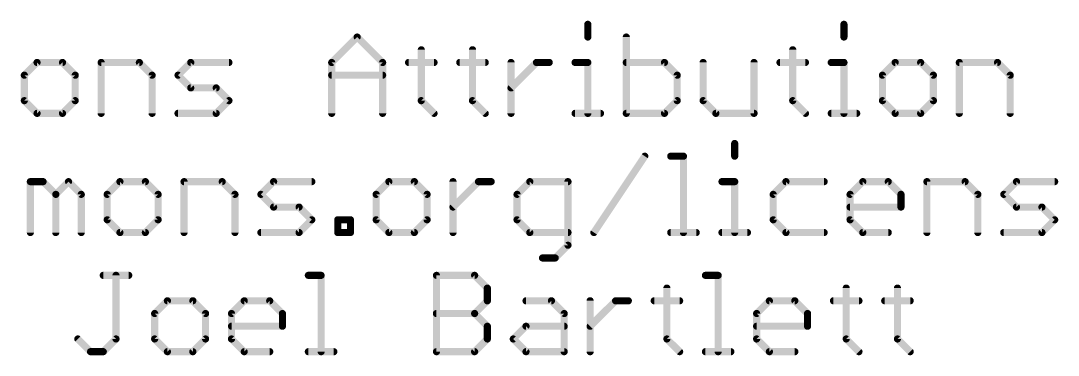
# Model space of a CAD drawing. Extents: x 0 to 108, y -22 to 15.
# Drawn here: x 50.93 to 73.03, y -21.59 to -14.46 of the extents above; entities that cross this region are included whole.
import ezdxf

# ---------------------------------------------------------------- set-up
doc = ezdxf.new("R2010")
doc.units = 0
doc.layers.add('51', color=53, linetype='CONTINUOUS')

msp = doc.modelspace()

# ---------------------------------------------------------------- linework, layer by layer
at = {"layer": '51', "const_width": 0.1524}
for points in [[(63.0107, -14.5356), (63.0107, -14.8068)], [(68.4679, -14.5356), (68.4679, -14.8068)], [(57.5552, -15.3491), (58.0976, -14.8068)], [(58.0976, -14.8068), (58.6399, -15.3491)], [(63.831, -14.8068), (63.831, -16.4338)], [(59.4636, -15.078), (59.4636, -16.1626)], [(60.555, -15.078), (60.555, -16.1626)], [(67.3765, -15.078), (67.3765, -16.1626)], [(51.2778, -15.3491), (51.0066, -15.6203)], [(51.8201, -15.3491), (51.2778, -15.3491)], [(52.0913, -15.6203), (51.8201, -15.3491)], [(52.6438, -16.4338), (52.6438, -15.3491)], [(52.6438, -15.3491), (53.4573, -15.3491)], [(53.4573, -15.3491), (53.7284, -15.6203)], [(54.2809, -15.6203), (54.5521, -15.3491)], [(54.5521, -15.3491), (55.3656, -15.3491)], [(57.5552, -16.4338), (57.5552, -15.3491)], [(58.6399, -15.3491), (58.6399, -16.4338)], [(59.1924, -15.3491), (59.7347, -15.3491)], [(60.2838, -15.3491), (60.8262, -15.3491)], [(61.3753, -16.4338), (61.3753, -15.3491)], [(61.3753, -15.8915), (61.9176, -15.3491)], [(61.9176, -15.3491), (62.1888, -15.3491)], [(62.7396, -15.3491), (63.0107, -15.3491)], [(63.0107, -15.3491), (63.0107, -16.4338)], [(64.6445, -15.3491), (63.831, -15.3491)], [(64.9157, -15.6203), (64.6445, -15.3491)], [(65.4682, -15.3491), (65.4682, -16.1626)], [(66.5528, -16.4338), (66.5528, -15.3491)], [(67.1053, -15.3491), (67.6476, -15.3491)], [(68.1967, -15.3491), (68.4679, -15.3491)], [(68.4679, -15.3491), (68.4679, -16.4338)], [(69.5593, -15.3491), (69.2882, -15.6203)], [(70.1017, -15.3491), (69.5593, -15.3491)], [(70.3728, -15.6203), (70.1017, -15.3491)], [(70.9253, -16.4338), (70.9253, -15.3491)], [(70.9253, -15.3491), (71.7388, -15.3491)], [(71.7388, -15.3491), (72.01, -15.6203)], [(51.0066, -15.6203), (51.0066, -16.1626)], [(52.0913, -16.1626), (52.0913, -15.6203)], [(53.7284, -15.6203), (53.7284, -16.4338)], [(54.5521, -15.8915), (54.2809, -15.6203)], [(57.5552, -15.6203), (58.6399, -15.6203)], [(64.9157, -16.1626), (64.9157, -15.6203)], [(69.2882, -15.6203), (69.2882, -16.1626)], [(70.3728, -16.1626), (70.3728, -15.6203)], [(72.01, -15.6203), (72.01, -16.4338)], [(55.0944, -15.8915), (54.5521, -15.8915)], [(55.3656, -16.1626), (55.0944, -15.8915)], [(51.0066, -16.1626), (51.2778, -16.4338)], [(51.8201, -16.4338), (52.0913, -16.1626)], [(55.0944, -16.4338), (55.3656, -16.1626)], [(59.4636, -16.1626), (59.7347, -16.4338)], [(60.555, -16.1626), (60.8262, -16.4338)], [(64.6445, -16.4338), (64.9157, -16.1626)], [(65.4682, -16.1626), (65.7393, -16.4338)], [(67.3765, -16.1626), (67.6476, -16.4338)], [(69.2882, -16.1626), (69.5593, -16.4338)], [(70.1017, -16.4338), (70.3728, -16.1626)], [(51.2778, -16.4338), (51.8201, -16.4338)], [(54.2809, -16.4338), (55.0944, -16.4338)], [(62.7396, -16.4338), (63.2819, -16.4338)], [(63.831, -16.4338), (64.6445, -16.4338)], [(65.7393, -16.4338), (66.5528, -16.4338)], [(68.1967, -16.4338), (68.7391, -16.4338)], [(69.5593, -16.4338), (70.1017, -16.4338)], [(66.1406, -17.0756), (66.1406, -17.3468)], [(63.1408, -18.9738), (64.2255, -17.3468)], [(64.778, -17.3468), (65.0491, -17.3468)], [(65.0491, -17.3468), (65.0491, -18.9738)], [(51.135, -18.9738), (51.135, -17.8891)], [(51.135, -17.8891), (51.4062, -17.8891)], [(51.4062, -17.8891), (51.6773, -18.1603)], [(51.6773, -18.1603), (51.9485, -17.8891)], [(51.9485, -17.8891), (52.2197, -18.1603)], [(53.0433, -17.8891), (52.7722, -18.1603)], [(53.5857, -17.8891), (53.0433, -17.8891)], [(53.8568, -18.1603), (53.5857, -17.8891)], [(54.4093, -18.9738), (54.4093, -17.8891)], [(54.4093, -17.8891), (55.2228, -17.8891)], [(55.2228, -17.8891), (55.494, -18.1603)], [(56.0465, -18.1603), (56.3176, -17.8891)], [(56.3176, -17.8891), (57.1311, -17.8891)], [(58.7734, -17.8891), (58.5022, -18.1603)], [(59.3157, -17.8891), (58.7734, -17.8891)], [(59.5869, -18.1603), (59.3157, -17.8891)], [(60.1394, -18.9738), (60.1394, -17.8891)], [(60.1394, -18.4315), (60.6817, -17.8891)], [(60.6817, -17.8891), (60.9529, -17.8891)], [(61.7748, -17.8891), (61.5037, -18.1603)], [(62.5883, -17.8891), (61.7748, -17.8891)], [(62.5883, -19.245), (62.5883, -17.8891)], [(65.8694, -17.8891), (66.1406, -17.8891)], [(66.1406, -17.8891), (66.1406, -18.9738)], [(67.232, -17.8891), (66.9609, -18.1603)], [(68.0455, -17.8891), (67.232, -17.8891)], [(68.598, -18.1603), (68.8692, -17.8891)], [(68.8692, -17.8891), (69.4115, -17.8891)], [(69.4115, -17.8891), (69.6827, -18.1603)], [(70.2352, -18.9738), (70.2352, -17.8891)], [(70.2352, -17.8891), (71.0487, -17.8891)], [(71.0487, -17.8891), (71.3198, -18.1603)], [(71.8723, -18.1603), (72.1435, -17.8891)], [(72.1435, -17.8891), (72.957, -17.8891)], [(51.6773, -18.1603), (51.6773, -18.9738)], [(52.2197, -18.1603), (52.2197, -18.9738)], [(52.7722, -18.1603), (52.7722, -18.7026)], [(53.8568, -18.7026), (53.8568, -18.1603)], [(55.494, -18.1603), (55.494, -18.9738)], [(56.3176, -18.4315), (56.0465, -18.1603)], [(58.5022, -18.1603), (58.5022, -18.7026)], [(59.5869, -18.7026), (59.5869, -18.1603)], [(61.5037, -18.1603), (61.5037, -18.7026)], [(66.9609, -18.1603), (66.9609, -18.7026)], [(68.598, -18.7026), (68.598, -18.1603)], [(69.6827, -18.1603), (69.6827, -18.4315)], [(71.3198, -18.1603), (71.3198, -18.9738)], [(72.1435, -18.4315), (71.8723, -18.1603)], [(56.86, -18.4315), (56.3176, -18.4315)], [(57.1311, -18.7026), (56.86, -18.4315)], [(69.6827, -18.4315), (68.598, -18.4315)], [(72.6858, -18.4315), (72.1435, -18.4315)], [(72.957, -18.7026), (72.6858, -18.4315)], [(52.7722, -18.7026), (53.0433, -18.9738)], [(53.5857, -18.9738), (53.8568, -18.7026)], [(56.86, -18.9738), (57.1311, -18.7026)], [(57.6836, -18.9738), (57.6836, -18.7026)], [(57.6836, -18.7026), (57.9548, -18.7026)], [(57.9548, -18.7026), (57.9548, -18.9738)], [(58.5022, -18.7026), (58.7734, -18.9738)], [(59.3157, -18.9738), (59.5869, -18.7026)], [(61.5037, -18.7026), (61.7748, -18.9738)], [(66.9609, -18.7026), (67.232, -18.9738)], [(68.8692, -18.9738), (68.598, -18.7026)], [(72.6858, -18.9738), (72.957, -18.7026)], [(53.0433, -18.9738), (53.5857, -18.9738)], [(56.0465, -18.9738), (56.86, -18.9738)], [(57.9548, -18.9738), (57.6836, -18.9738)], [(58.7734, -18.9738), (59.3157, -18.9738)], [(61.7748, -18.9738), (62.5883, -18.9738)], [(64.778, -18.9738), (65.3203, -18.9738)], [(65.8694, -18.9738), (66.4117, -18.9738)], [(67.232, -18.9738), (68.0455, -18.9738)], [(69.4115, -18.9738), (68.8692, -18.9738)], [(71.8723, -18.9738), (72.6858, -18.9738)], [(62.3172, -19.5161), (62.5883, -19.245)], [(62.046, -19.5161), (62.3172, -19.5161)], [(52.6885, -19.8868), (53.2309, -19.8868)], [(52.9597, -21.2426), (52.9597, -19.8868)], [(57.0577, -19.8868), (57.3288, -19.8868)], [(57.3288, -19.8868), (57.3288, -21.5138)], [(59.7863, -21.5138), (59.7863, -19.8868)], [(59.7863, -19.8868), (60.5998, -19.8868)], [(60.5998, -19.8868), (60.8709, -20.158)], [(65.5163, -19.8868), (65.7875, -19.8868)], [(65.7875, -19.8868), (65.7875, -21.5138)], [(60.8709, -20.158), (60.8709, -20.4291)], [(64.696, -20.158), (64.696, -21.2426)], [(68.5161, -20.158), (68.5161, -21.2426)], [(69.6075, -20.158), (69.6075, -21.2426)], [(54.0545, -20.4291), (53.7834, -20.7003)], [(54.5969, -20.4291), (54.0545, -20.4291)], [(54.868, -20.7003), (54.5969, -20.4291)], [(55.4205, -20.7003), (55.6917, -20.4291)], [(55.6917, -20.4291), (56.234, -20.4291)], [(56.234, -20.4291), (56.5052, -20.7003)], [(60.8709, -20.4291), (60.5998, -20.7003)], [(61.6946, -20.4291), (62.2369, -20.4291)], [(62.2369, -20.4291), (62.5081, -20.7003)], [(63.0606, -21.5138), (63.0606, -20.4291)], [(63.0606, -20.9715), (63.6029, -20.4291)], [(63.6029, -20.4291), (63.8741, -20.4291)], [(64.4249, -20.4291), (64.9672, -20.4291)], [(66.6077, -20.7003), (66.8789, -20.4291)], [(66.8789, -20.4291), (67.4212, -20.4291)], [(67.4212, -20.4291), (67.6924, -20.7003)], [(68.2449, -20.4291), (68.7872, -20.4291)], [(69.3363, -20.4291), (69.8787, -20.4291)], [(53.7834, -20.7003), (53.7834, -21.2426)], [(54.868, -21.2426), (54.868, -20.7003)], [(55.4205, -21.2426), (55.4205, -20.7003)], [(56.5052, -20.7003), (56.5052, -20.9715)], [(59.7863, -20.7003), (60.5998, -20.7003)], [(60.5998, -20.7003), (60.8709, -20.9715)], [(62.5081, -20.7003), (62.5081, -21.5138)], [(66.6077, -21.2426), (66.6077, -20.7003)], [(67.6924, -20.7003), (67.6924, -20.9715)], [(56.5052, -20.9715), (55.4205, -20.9715)], [(60.8709, -20.9715), (60.8709, -21.2426)], [(61.4234, -21.2426), (61.6946, -20.9715)], [(61.6946, -20.9715), (62.5081, -20.9715)], [(67.6924, -20.9715), (66.6077, -20.9715)], [(52.1462, -21.2426), (52.4174, -21.5138)], [(52.6885, -21.5138), (52.9597, -21.2426)], [(53.7834, -21.2426), (54.0545, -21.5138)], [(54.5969, -21.5138), (54.868, -21.2426)], [(55.6917, -21.5138), (55.4205, -21.2426)], [(60.8709, -21.2426), (60.5998, -21.5138)], [(61.6946, -21.5138), (61.4234, -21.2426)], [(64.696, -21.2426), (64.9672, -21.5138)], [(66.8789, -21.5138), (66.6077, -21.2426)], [(68.5161, -21.2426), (68.7872, -21.5138)], [(69.6075, -21.2426), (69.8787, -21.5138)], [(52.4174, -21.5138), (52.6885, -21.5138)], [(54.0545, -21.5138), (54.5969, -21.5138)], [(56.234, -21.5138), (55.6917, -21.5138)], [(57.0577, -21.5138), (57.6, -21.5138)], [(60.5998, -21.5138), (59.7863, -21.5138)], [(62.5081, -21.5138), (61.6946, -21.5138)], [(65.5163, -21.5138), (66.0586, -21.5138)], [(67.4212, -21.5138), (66.8789, -21.5138)]]:
    msp.add_lwpolyline(points, dxfattribs=at)
at = {"layer": '51', "const_width": 0.0762}
for points in [[(63.0488, -14.5356, 1), (62.9726, -14.5356)], [(68.506, -14.5356, 1), (68.4298, -14.5356)], [(58.1245, -14.7799, 1), (58.0706, -14.8338)], [(58.1245, -14.8338, 1), (58.0706, -14.7799)], [(62.9726, -14.8068, 1), (63.0488, -14.8068)], [(63.8691, -14.8068, 1), (63.7929, -14.8068)], [(68.4298, -14.8068, 1), (68.506, -14.8068)], [(59.5017, -15.078, 1), (59.4255, -15.078)], [(60.5931, -15.078, 1), (60.5169, -15.078)], [(67.4146, -15.078, 1), (67.3384, -15.078)], [(51.2778, -15.311, 1), (51.2778, -15.3872)], [(51.3047, -15.3761, 1), (51.2508, -15.3222)], [(51.847, -15.3222, 1), (51.7932, -15.3761)], [(51.8201, -15.3872, 1), (51.8201, -15.311)], [(52.6819, -15.3491, 1), (52.6057, -15.3491)], [(52.6438, -15.311, 1), (52.6438, -15.3872)], [(53.4842, -15.3222, 1), (53.4303, -15.3761)], [(53.4573, -15.3872, 1), (53.4573, -15.311)], [(54.5521, -15.311, 1), (54.5521, -15.3872)], [(54.579, -15.3761, 1), (54.5251, -15.3222)], [(55.3656, -15.3872, 1), (55.3656, -15.311)], [(57.5933, -15.3491, 1), (57.5171, -15.3491)], [(57.5283, -15.3222, 1), (57.5822, -15.3761)], [(58.678, -15.3491, 1), (58.6018, -15.3491)], [(58.6129, -15.3761, 1), (58.6668, -15.3222)], [(59.1924, -15.311, 1), (59.1924, -15.3872)], [(59.7347, -15.3872, 1), (59.7347, -15.311)], [(60.2838, -15.311, 1), (60.2838, -15.3872)], [(60.8262, -15.3872, 1), (60.8262, -15.311)], [(61.4134, -15.3491, 1), (61.3372, -15.3491)], [(61.9176, -15.311, 1), (61.9176, -15.3872)], [(61.9445, -15.3761, 1), (61.8906, -15.3222)], [(62.1888, -15.3872, 1), (62.1888, -15.311)], [(62.7396, -15.311, 1), (62.7396, -15.3872)], [(63.0488, -15.3491, 1), (62.9726, -15.3491)], [(63.0107, -15.3872, 1), (63.0107, -15.311)], [(63.831, -15.311, 1), (63.831, -15.3872)], [(64.6714, -15.3222, 1), (64.6175, -15.3761)], [(64.6445, -15.3872, 1), (64.6445, -15.311)], [(65.5063, -15.3491, 1), (65.4301, -15.3491)], [(66.5909, -15.3491, 1), (66.5147, -15.3491)], [(67.1053, -15.311, 1), (67.1053, -15.3872)], [(67.6476, -15.3872, 1), (67.6476, -15.311)], [(68.1967, -15.311, 1), (68.1967, -15.3872)], [(68.506, -15.3491, 1), (68.4298, -15.3491)], [(68.4679, -15.3872, 1), (68.4679, -15.311)], [(69.5593, -15.311, 1), (69.5593, -15.3872)], [(69.5863, -15.3761, 1), (69.5324, -15.3222)], [(70.1286, -15.3222, 1), (70.0747, -15.3761)], [(70.1017, -15.3872, 1), (70.1017, -15.311)], [(70.9634, -15.3491, 1), (70.8872, -15.3491)], [(70.9253, -15.311, 1), (70.9253, -15.3872)], [(71.7658, -15.3222, 1), (71.7119, -15.3761)], [(71.7388, -15.3872, 1), (71.7388, -15.311)], [(51.0447, -15.6203, 1), (50.9685, -15.6203)], [(50.9797, -15.5934, 1), (51.0335, -15.6472)], [(52.1294, -15.6203, 1), (52.0532, -15.6203)], [(52.0643, -15.6472, 1), (52.1182, -15.5934)], [(53.7665, -15.6203, 1), (53.6903, -15.6203)], [(53.7015, -15.6472, 1), (53.7554, -15.5934)], [(54.3079, -15.5934, 1), (54.254, -15.6472)], [(54.254, -15.5934, 1), (54.3079, -15.6472)], [(57.5552, -15.5822, 1), (57.5552, -15.6584)], [(58.6399, -15.6584, 1), (58.6399, -15.5822)], [(64.9538, -15.6203, 1), (64.8776, -15.6203)], [(64.8887, -15.6472, 1), (64.9426, -15.5934)], [(69.3263, -15.6203, 1), (69.2501, -15.6203)], [(69.2612, -15.5934, 1), (69.3151, -15.6472)], [(70.4109, -15.6203, 1), (70.3347, -15.6203)], [(70.3459, -15.6472, 1), (70.3998, -15.5934)], [(72.0481, -15.6203, 1), (71.9719, -15.6203)], [(71.9831, -15.6472, 1), (72.0369, -15.5934)], [(54.5521, -15.8534, 1), (54.5521, -15.9296)], [(54.5251, -15.9184, 1), (54.579, -15.8645)], [(55.1214, -15.8645, 1), (55.0675, -15.9184)], [(55.0944, -15.9296, 1), (55.0944, -15.8534)], [(61.3483, -15.8645, 1), (61.4022, -15.9184)], [(51.0335, -16.1357, 1), (50.9797, -16.1896)], [(50.9685, -16.1626, 1), (51.0447, -16.1626)], [(52.0532, -16.1626, 1), (52.1294, -16.1626)], [(52.1182, -16.1896, 1), (52.0643, -16.1357)], [(55.3925, -16.1896, 1), (55.3386, -16.1357)], [(55.3386, -16.1896, 1), (55.3925, -16.1357)], [(59.4905, -16.1357, 1), (59.4366, -16.1896)], [(59.4255, -16.1626, 1), (59.5017, -16.1626)], [(60.5819, -16.1357, 1), (60.528, -16.1896)], [(60.5169, -16.1626, 1), (60.5931, -16.1626)], [(64.8776, -16.1626, 1), (64.9538, -16.1626)], [(64.9426, -16.1896, 1), (64.8887, -16.1357)], [(65.4951, -16.1357, 1), (65.4412, -16.1896)], [(65.4301, -16.1626, 1), (65.5063, -16.1626)], [(67.4034, -16.1357, 1), (67.3495, -16.1896)], [(67.3384, -16.1626, 1), (67.4146, -16.1626)], [(69.3151, -16.1357, 1), (69.2612, -16.1896)], [(69.2501, -16.1626, 1), (69.3263, -16.1626)], [(70.3347, -16.1626, 1), (70.4109, -16.1626)], [(70.3998, -16.1896, 1), (70.3459, -16.1357)], [(51.2778, -16.3957, 1), (51.2778, -16.4719)], [(51.2508, -16.4607, 1), (51.3047, -16.4069)], [(51.7932, -16.4069, 1), (51.847, -16.4607)], [(51.8201, -16.4719, 1), (51.8201, -16.3957)], [(52.6057, -16.4338, 1), (52.6819, -16.4338)], [(53.6903, -16.4338, 1), (53.7665, -16.4338)], [(54.2809, -16.3957, 1), (54.2809, -16.4719)], [(55.0675, -16.4069, 1), (55.1214, -16.4607)], [(55.0944, -16.4719, 1), (55.0944, -16.3957)], [(57.5171, -16.4338, 1), (57.5933, -16.4338)], [(58.6018, -16.4338, 1), (58.678, -16.4338)], [(59.7078, -16.4607, 1), (59.7617, -16.4069)], [(60.7992, -16.4607, 1), (60.8531, -16.4069)], [(61.3372, -16.4338, 1), (61.4134, -16.4338)], [(62.7396, -16.3957, 1), (62.7396, -16.4719)], [(62.9726, -16.4338, 1), (63.0488, -16.4338)], [(63.2819, -16.4719, 1), (63.2819, -16.3957)], [(63.831, -16.3957, 1), (63.831, -16.4719)], [(63.7929, -16.4338, 1), (63.8691, -16.4338)], [(64.6176, -16.4069, 1), (64.6714, -16.4607)], [(64.6445, -16.4719, 1), (64.6445, -16.3957)], [(65.7393, -16.3957, 1), (65.7393, -16.4719)], [(65.7124, -16.4607, 1), (65.7663, -16.4069)], [(66.5147, -16.4338, 1), (66.5909, -16.4338)], [(66.5528, -16.4719, 1), (66.5528, -16.3957)], [(67.6207, -16.4607, 1), (67.6746, -16.4069)], [(68.1967, -16.3957, 1), (68.1967, -16.4719)], [(68.4298, -16.4338, 1), (68.506, -16.4338)], [(68.7391, -16.4719, 1), (68.7391, -16.3957)], [(69.5593, -16.3957, 1), (69.5593, -16.4719)], [(69.5324, -16.4607, 1), (69.5863, -16.4069)], [(70.0747, -16.4069, 1), (70.1286, -16.4607)], [(70.1017, -16.4719, 1), (70.1017, -16.3957)], [(70.8872, -16.4338, 1), (70.9634, -16.4338)], [(71.9719, -16.4338, 1), (72.0481, -16.4338)], [(66.1787, -17.0756, 1), (66.1025, -17.0756)], [(64.2572, -17.3679, 1), (64.1938, -17.3257)], [(64.778, -17.3087, 1), (64.778, -17.3849)], [(65.0872, -17.3468, 1), (65.011, -17.3468)], [(65.0491, -17.3849, 1), (65.0491, -17.3087)], [(66.1025, -17.3468, 1), (66.1787, -17.3468)], [(51.1731, -17.8891, 1), (51.0969, -17.8891)], [(51.135, -17.851, 1), (51.135, -17.9272)], [(51.4331, -17.8622, 1), (51.3792, -17.9161)], [(51.4062, -17.9272, 1), (51.4062, -17.851)], [(51.9754, -17.8622, 1), (51.9216, -17.9161)], [(51.9754, -17.9161, 1), (51.9216, -17.8622)], [(53.0433, -17.851, 1), (53.0433, -17.9272)], [(53.0703, -17.9161, 1), (53.0164, -17.8622)], [(53.6126, -17.8622, 1), (53.5587, -17.9161)], [(53.5857, -17.9272, 1), (53.5857, -17.851)], [(54.4474, -17.8891, 1), (54.3712, -17.8891)], [(54.4093, -17.851, 1), (54.4093, -17.9272)], [(55.2498, -17.8622, 1), (55.1959, -17.9161)], [(55.2228, -17.9272, 1), (55.2228, -17.851)], [(56.3176, -17.851, 1), (56.3176, -17.9272)], [(56.3446, -17.9161, 1), (56.2907, -17.8622)], [(57.1311, -17.9272, 1), (57.1311, -17.851)], [(58.7734, -17.851, 1), (58.7734, -17.9272)], [(58.8003, -17.9161, 1), (58.7464, -17.8622)], [(59.3427, -17.8622, 1), (59.2888, -17.9161)], [(59.3157, -17.9272, 1), (59.3157, -17.851)], [(60.1775, -17.8891, 1), (60.1013, -17.8891)], [(60.6817, -17.851, 1), (60.6817, -17.9272)], [(60.7086, -17.9161, 1), (60.6548, -17.8622)], [(60.9529, -17.9272, 1), (60.9529, -17.851)], [(61.7748, -17.851, 1), (61.7748, -17.9272)], [(61.8018, -17.9161, 1), (61.7479, -17.8622)], [(62.6264, -17.8891, 1), (62.5502, -17.8891)], [(62.5883, -17.9272, 1), (62.5883, -17.851)], [(65.8694, -17.851, 1), (65.8694, -17.9272)], [(66.1787, -17.8891, 1), (66.1025, -17.8891)], [(66.1406, -17.9272, 1), (66.1406, -17.851)], [(67.232, -17.851, 1), (67.232, -17.9272)], [(67.259, -17.9161, 1), (67.2051, -17.8622)], [(68.0455, -17.9272, 1), (68.0455, -17.851)], [(68.8692, -17.851, 1), (68.8692, -17.9272)], [(68.8961, -17.9161, 1), (68.8422, -17.8622)], [(69.4384, -17.8622, 1), (69.3846, -17.9161)], [(69.4115, -17.9272, 1), (69.4115, -17.851)], [(70.2733, -17.8891, 1), (70.1971, -17.8891)], [(70.2352, -17.851, 1), (70.2352, -17.9272)], [(71.0756, -17.8622, 1), (71.0217, -17.9161)], [(71.0487, -17.9272, 1), (71.0487, -17.851)], [(72.1435, -17.851, 1), (72.1435, -17.9272)], [(72.1704, -17.9161, 1), (72.1165, -17.8622)], [(72.957, -17.9272, 1), (72.957, -17.851)], [(51.7154, -18.1603, 1), (51.6392, -18.1603)], [(51.6504, -18.1334, 1), (51.7043, -18.1872)], [(51.6504, -18.1872, 1), (51.7043, -18.1334)], [(52.2578, -18.1603, 1), (52.1816, -18.1603)], [(52.1927, -18.1872, 1), (52.2466, -18.1334)], [(52.8103, -18.1603, 1), (52.7341, -18.1603)], [(52.7452, -18.1334, 1), (52.7991, -18.1872)], [(53.8949, -18.1603, 1), (53.8187, -18.1603)], [(53.8299, -18.1872, 1), (53.8838, -18.1334)], [(55.5321, -18.1603, 1), (55.4559, -18.1603)], [(55.467, -18.1872, 1), (55.5209, -18.1334)], [(56.0734, -18.1334, 1), (56.0195, -18.1872)], [(56.0195, -18.1334, 1), (56.0734, -18.1872)], [(58.5403, -18.1603, 1), (58.4641, -18.1603)], [(58.4753, -18.1334, 1), (58.5292, -18.1872)], [(59.625, -18.1603, 1), (59.5488, -18.1603)], [(59.5599, -18.1872, 1), (59.6138, -18.1334)], [(61.5418, -18.1603, 1), (61.4656, -18.1603)], [(61.4767, -18.1334, 1), (61.5306, -18.1872)], [(66.999, -18.1603, 1), (66.9228, -18.1603)], [(66.9339, -18.1334, 1), (66.9878, -18.1872)], [(68.6361, -18.1603, 1), (68.5599, -18.1603)], [(68.5711, -18.1334, 1), (68.625, -18.1872)], [(69.7208, -18.1603, 1), (69.6446, -18.1603)], [(69.6557, -18.1872, 1), (69.7096, -18.1334)], [(71.3579, -18.1603, 1), (71.2817, -18.1603)], [(71.2929, -18.1872, 1), (71.3468, -18.1334)], [(71.8993, -18.1334, 1), (71.8454, -18.1872)], [(71.8454, -18.1334, 1), (71.8993, -18.1872)], [(56.3176, -18.3934, 1), (56.3176, -18.4696)], [(56.2907, -18.4584, 1), (56.3446, -18.4045)], [(56.8869, -18.4045, 1), (56.833, -18.4584)], [(56.86, -18.4696, 1), (56.86, -18.3934)], [(60.1124, -18.4045, 1), (60.1663, -18.4584)], [(68.598, -18.3934, 1), (68.598, -18.4696)], [(69.6446, -18.4315, 1), (69.7208, -18.4315)], [(69.6827, -18.4696, 1), (69.6827, -18.3934)], [(72.1435, -18.3934, 1), (72.1435, -18.4696)], [(72.1165, -18.4584, 1), (72.1704, -18.4045)], [(72.7128, -18.4045, 1), (72.6589, -18.4584)], [(72.6858, -18.4696, 1), (72.6858, -18.3934)], [(52.7991, -18.6757, 1), (52.7452, -18.7296)], [(52.7341, -18.7026, 1), (52.8103, -18.7026)], [(53.8187, -18.7026, 1), (53.8949, -18.7026)], [(53.8838, -18.7296, 1), (53.8299, -18.6757)], [(57.1581, -18.7296, 1), (57.1042, -18.6757)], [(57.1042, -18.7296, 1), (57.1581, -18.6757)], [(57.7217, -18.7026, 1), (57.6455, -18.7026)], [(57.6836, -18.6645, 1), (57.6836, -18.7407)], [(57.9929, -18.7026, 1), (57.9167, -18.7026)], [(57.9548, -18.7407, 1), (57.9548, -18.6645)], [(58.5292, -18.6757, 1), (58.4753, -18.7296)], [(58.4641, -18.7026, 1), (58.5403, -18.7026)], [(59.5488, -18.7026, 1), (59.625, -18.7026)], [(59.6138, -18.7296, 1), (59.5599, -18.6757)], [(61.5306, -18.6757, 1), (61.4767, -18.7296)], [(61.4656, -18.7026, 1), (61.5418, -18.7026)], [(66.9878, -18.6757, 1), (66.9339, -18.7296)], [(66.9228, -18.7026, 1), (66.999, -18.7026)], [(68.625, -18.6757, 1), (68.5711, -18.7296)], [(68.5599, -18.7026, 1), (68.6361, -18.7026)], [(72.9839, -18.7296, 1), (72.93, -18.6757)], [(72.93, -18.7296, 1), (72.9839, -18.6757)], [(51.0969, -18.9738, 1), (51.1731, -18.9738)], [(51.6392, -18.9738, 1), (51.7154, -18.9738)], [(52.1816, -18.9738, 1), (52.2578, -18.9738)], [(53.0433, -18.9357, 1), (53.0433, -19.0119)], [(53.0164, -19.0007, 1), (53.0703, -18.9469)], [(53.5587, -18.9469, 1), (53.6126, -19.0007)], [(53.5857, -19.0119, 1), (53.5857, -18.9357)], [(54.3712, -18.9738, 1), (54.4474, -18.9738)], [(55.4559, -18.9738, 1), (55.5321, -18.9738)], [(56.0465, -18.9357, 1), (56.0465, -19.0119)], [(56.833, -18.9469, 1), (56.8869, -19.0007)], [(56.86, -19.0119, 1), (56.86, -18.9357)], [(57.6836, -18.9357, 1), (57.6836, -19.0119)], [(57.6455, -18.9738, 1), (57.7217, -18.9738)], [(57.9167, -18.9738, 1), (57.9929, -18.9738)], [(57.9548, -19.0119, 1), (57.9548, -18.9357)], [(58.7734, -18.9357, 1), (58.7734, -19.0119)], [(58.7464, -19.0007, 1), (58.8003, -18.9469)], [(59.2888, -18.9469, 1), (59.3426, -19.0007)], [(59.3157, -19.0119, 1), (59.3157, -18.9357)], [(60.1013, -18.9738, 1), (60.1775, -18.9738)], [(61.7748, -18.9357, 1), (61.7748, -19.0119)], [(61.7479, -19.0007, 1), (61.8018, -18.9469)], [(62.5883, -19.0119, 1), (62.5883, -18.9357)], [(63.1091, -18.9527, 1), (63.1725, -18.9949)], [(64.778, -18.9357, 1), (64.778, -19.0119)], [(65.011, -18.9738, 1), (65.0872, -18.9738)], [(65.3203, -19.0119, 1), (65.3203, -18.9357)], [(65.8694, -18.9357, 1), (65.8694, -19.0119)], [(66.1025, -18.9738, 1), (66.1787, -18.9738)], [(66.4117, -19.0119, 1), (66.4117, -18.9357)], [(67.232, -18.9357, 1), (67.232, -19.0119)], [(67.2051, -19.0007, 1), (67.259, -18.9469)], [(68.0455, -19.0119, 1), (68.0455, -18.9357)], [(68.8692, -18.9357, 1), (68.8692, -19.0119)], [(68.8422, -19.0007, 1), (68.8961, -18.9469)], [(69.4115, -19.0119, 1), (69.4115, -18.9357)], [(70.1971, -18.9738, 1), (70.2733, -18.9738)], [(71.2817, -18.9738, 1), (71.3579, -18.9738)], [(71.8723, -18.9357, 1), (71.8723, -19.0119)], [(72.6589, -18.9469, 1), (72.7128, -19.0007)], [(72.6858, -19.0119, 1), (72.6858, -18.9357)], [(62.5502, -19.245, 1), (62.6264, -19.245)], [(62.6153, -19.2719, 1), (62.5614, -19.218)], [(62.046, -19.478, 1), (62.046, -19.5542)], [(62.3172, -19.5542, 1), (62.3172, -19.478)], [(62.2902, -19.4892, 1), (62.3441, -19.5431)], [(52.6885, -19.8487, 1), (52.6885, -19.9249)], [(52.9978, -19.8868, 1), (52.9216, -19.8868)], [(53.2309, -19.9249, 1), (53.2309, -19.8487)], [(57.0577, -19.8487, 1), (57.0577, -19.9249)], [(57.3669, -19.8868, 1), (57.2907, -19.8868)], [(57.3288, -19.9249, 1), (57.3288, -19.8487)], [(59.8244, -19.8868, 1), (59.7482, -19.8868)], [(59.7863, -19.8487, 1), (59.7863, -19.9249)], [(60.6267, -19.8599, 1), (60.5728, -19.9138)], [(60.5998, -19.9249, 1), (60.5998, -19.8487)], [(65.5163, -19.8487, 1), (65.5163, -19.9249)], [(65.8256, -19.8868, 1), (65.7494, -19.8868)], [(65.7875, -19.9249, 1), (65.7875, -19.8487)], [(60.909, -20.158, 1), (60.8328, -20.158)], [(60.844, -20.1849, 1), (60.8979, -20.131)], [(64.7341, -20.158, 1), (64.6579, -20.158)], [(68.5542, -20.158, 1), (68.478, -20.158)], [(69.6456, -20.158, 1), (69.5694, -20.158)], [(54.0545, -20.391, 1), (54.0545, -20.4672)], [(54.0815, -20.4561, 1), (54.0276, -20.4022)], [(54.6238, -20.4022, 1), (54.5699, -20.4561)], [(54.5969, -20.4672, 1), (54.5969, -20.391)], [(55.6917, -20.391, 1), (55.6917, -20.4672)], [(55.7186, -20.4561, 1), (55.6647, -20.4022)], [(56.2609, -20.4022, 1), (56.2071, -20.4561)], [(56.234, -20.4672, 1), (56.234, -20.391)], [(60.8328, -20.4291, 1), (60.909, -20.4291)], [(60.8979, -20.4561, 1), (60.844, -20.4022)], [(61.6946, -20.391, 1), (61.6946, -20.4672)], [(62.2639, -20.4022, 1), (62.21, -20.4561)], [(62.2369, -20.4672, 1), (62.2369, -20.391)], [(63.0987, -20.4291, 1), (63.0225, -20.4291)], [(63.6029, -20.391, 1), (63.6029, -20.4672)], [(63.6298, -20.4561, 1), (63.576, -20.4022)], [(63.8741, -20.4672, 1), (63.8741, -20.391)], [(64.4249, -20.391, 1), (64.4249, -20.4672)], [(64.9672, -20.4672, 1), (64.9672, -20.391)], [(66.8789, -20.391, 1), (66.8789, -20.4672)], [(66.9059, -20.4561, 1), (66.852, -20.4022)], [(67.4482, -20.4022, 1), (67.3943, -20.4561)], [(67.4212, -20.4672, 1), (67.4212, -20.391)], [(68.2449, -20.391, 1), (68.2449, -20.4672)], [(68.7872, -20.4672, 1), (68.7872, -20.391)], [(69.3363, -20.391, 1), (69.3363, -20.4672)], [(69.8787, -20.4672, 1), (69.8787, -20.391)], [(53.8215, -20.7003, 1), (53.7453, -20.7003)], [(53.7564, -20.6734, 1), (53.8103, -20.7272)], [(54.9061, -20.7003, 1), (54.8299, -20.7003)], [(54.8411, -20.7272, 1), (54.895, -20.6734)], [(55.4586, -20.7003, 1), (55.3824, -20.7003)], [(55.3936, -20.6734, 1), (55.4475, -20.7272)], [(56.5433, -20.7003, 1), (56.4671, -20.7003)], [(56.4782, -20.7272, 1), (56.5321, -20.6734)], [(59.7863, -20.6622, 1), (59.7863, -20.7384)], [(60.6267, -20.6734, 1), (60.5728, -20.7272)], [(60.5728, -20.6734, 1), (60.6267, -20.7272)], [(60.5998, -20.7384, 1), (60.5998, -20.6622)], [(62.5462, -20.7003, 1), (62.47, -20.7003)], [(62.4811, -20.7272, 1), (62.535, -20.6734)], [(66.6458, -20.7003, 1), (66.5696, -20.7003)], [(66.5808, -20.6734, 1), (66.6347, -20.7272)], [(67.7305, -20.7003, 1), (67.6543, -20.7003)], [(67.6655, -20.7272, 1), (67.7193, -20.6734)], [(55.4205, -20.9334, 1), (55.4205, -21.0096)], [(56.4671, -20.9715, 1), (56.5433, -20.9715)], [(56.5052, -21.0096, 1), (56.5052, -20.9334)], [(60.909, -20.9715, 1), (60.8328, -20.9715)], [(60.844, -20.9984, 1), (60.8979, -20.9445)], [(61.6946, -20.9334, 1), (61.6946, -21.0096)], [(61.7215, -20.9984, 1), (61.6676, -20.9445)], [(62.5081, -21.0096, 1), (62.5081, -20.9334)], [(63.0336, -20.9445, 1), (63.0875, -20.9984)], [(66.6077, -20.9334, 1), (66.6077, -21.0096)], [(67.6543, -20.9715, 1), (67.7305, -20.9715)], [(67.6924, -21.0096, 1), (67.6924, -20.9334)], [(52.1731, -21.2157, 1), (52.1193, -21.2696)], [(52.9216, -21.2426, 1), (52.9978, -21.2426)], [(52.9866, -21.2696, 1), (52.9328, -21.2157)], [(53.8103, -21.2157, 1), (53.7564, -21.2696)], [(53.7453, -21.2426, 1), (53.8215, -21.2426)], [(54.8299, -21.2426, 1), (54.9061, -21.2426)], [(54.895, -21.2696, 1), (54.8411, -21.2157)], [(55.4475, -21.2157, 1), (55.3936, -21.2696)], [(55.3824, -21.2426, 1), (55.4586, -21.2426)], [(60.8328, -21.2426, 1), (60.909, -21.2426)], [(60.8979, -21.2696, 1), (60.844, -21.2157)], [(61.4504, -21.2157, 1), (61.3965, -21.2696)], [(61.3965, -21.2157, 1), (61.4504, -21.2696)], [(64.723, -21.2157, 1), (64.6691, -21.2696)], [(64.6579, -21.2426, 1), (64.7341, -21.2426)], [(66.6347, -21.2157, 1), (66.5808, -21.2696)], [(66.5696, -21.2426, 1), (66.6458, -21.2426)], [(68.543, -21.2157, 1), (68.4891, -21.2696)], [(68.478, -21.2426, 1), (68.5542, -21.2426)], [(69.6344, -21.2157, 1), (69.5806, -21.2696)], [(69.5694, -21.2426, 1), (69.6456, -21.2426)], [(52.4174, -21.4757, 1), (52.4174, -21.5519)], [(52.6885, -21.5519, 1), (52.6885, -21.4757)], [(54.0545, -21.4757, 1), (54.0545, -21.5519)], [(54.5969, -21.5519, 1), (54.5969, -21.4757)], [(55.6917, -21.4757, 1), (55.6917, -21.5519)], [(56.234, -21.5519, 1), (56.234, -21.4757)], [(57.0577, -21.4757, 1), (57.0577, -21.5519)], [(57.6, -21.5519, 1), (57.6, -21.4757)], [(59.7863, -21.4757, 1), (59.7863, -21.5519)], [(60.5998, -21.5519, 1), (60.5998, -21.4757)], [(61.6946, -21.4757, 1), (61.6946, -21.5519)], [(62.5081, -21.5519, 1), (62.5081, -21.4757)], [(65.5163, -21.4757, 1), (65.5163, -21.5519)], [(66.0586, -21.5519, 1), (66.0586, -21.4757)], [(66.8789, -21.4757, 1), (66.8789, -21.5519)], [(67.4212, -21.5519, 1), (67.4212, -21.4757)], [(52.3904, -21.5407, 1), (52.4443, -21.4869)], [(52.6616, -21.4869, 1), (52.7155, -21.5407)], [(54.0276, -21.5407, 1), (54.0815, -21.4869)], [(54.5699, -21.4869, 1), (54.6238, -21.5407)], [(55.6647, -21.5407, 1), (55.7186, -21.4869)], [(57.2907, -21.5138, 1), (57.3669, -21.5138)], [(59.7482, -21.5138, 1), (59.8244, -21.5138)], [(60.5728, -21.4869, 1), (60.6267, -21.5407)], [(61.6676, -21.5407, 1), (61.7215, -21.4869)], [(62.47, -21.5138, 1), (62.5462, -21.5138)], [(63.0225, -21.5138, 1), (63.0987, -21.5138)], [(64.9403, -21.5407, 1), (64.9941, -21.4869)], [(65.7494, -21.5138, 1), (65.8256, -21.5138)], [(66.852, -21.5407, 1), (66.9059, -21.4869)], [(68.7603, -21.5407, 1), (68.8142, -21.4869)], [(69.8517, -21.5407, 1), (69.9056, -21.4869)]]:
    msp.add_lwpolyline(points, format="xyb", dxfattribs=at)

doc.saveas('drawing.dxf')
